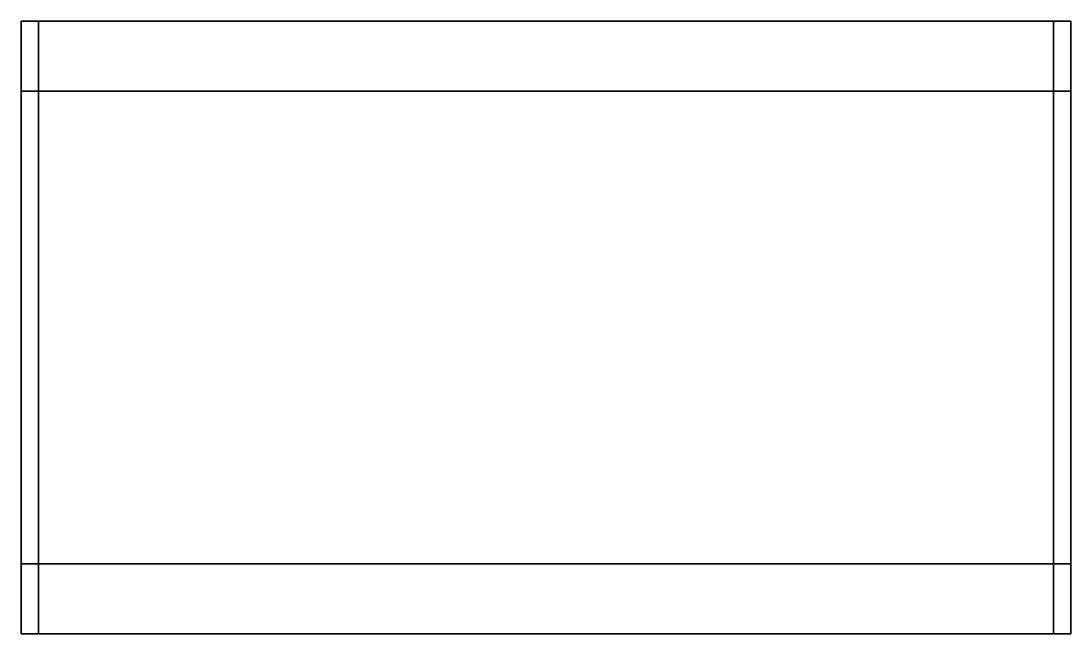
# Model space of a CAD drawing. Extents: x -0.61 to 0.59, y -0.72 to -0.02.
import ezdxf

# ---------------------------------------------------------------- set-up
doc = ezdxf.new("R2010")
doc.units = 0
doc.header["$LTSCALE"] = 0.1
doc.layers.get('0').update_dxf_attribs({"color": 8, "linetype": 'CONTINUOUS'})

msp = doc.modelspace()

# ---------------------------------------------------------------- meshes
at = {"color": 35}
mesh = msp.add_polymesh((6, 3), dxfattribs=at)
for k, corner in enumerate([(-0.59, -0.1), (-0.59, -0.02), (-0.59, -0.02), (-0.61, -0.1), (-0.61, -0.02), (-0.61, -0.02), (-0.61, -0.1, 0.72), (-0.61, -0.02, 0.72), (-0.61, -0.02), (-0.59, -0.1, 0.72), (-0.59, -0.02, 0.72), (-0.59, -0.02), (-0.59, -0.1, 0.72), (-0.59, -0.1, 0.72), (-0.59, -0.1), (-0.61, -0.1, 0.72), (-0.61, -0.1, 0.72), (-0.61, -0.1)]):
    mesh.set_mesh_vertex(divmod(k, 3), corner)
mesh = msp.add_polymesh((6, 3), dxfattribs=at)
for k, corner in enumerate([(0.59, -0.1, 0.72), (0.59, -0.02, 0.72), (0.59, -0.02, 0.72), (-0.61, -0.1, 0.72), (-0.61, -0.02, 0.72), (-0.61, -0.02, 0.72), (-0.61, -0.1, 0.74), (-0.61, -0.02, 0.74), (-0.61, -0.02, 0.72), (0.59, -0.1, 0.74), (0.59, -0.02, 0.74), (0.59, -0.02, 0.72), (0.59, -0.1, 0.74), (0.59, -0.1, 0.74), (0.59, -0.1, 0.72), (-0.61, -0.1, 0.74), (-0.61, -0.1, 0.74), (-0.61, -0.1, 0.72)]):
    mesh.set_mesh_vertex(divmod(k, 3), corner)
mesh = msp.add_polymesh((6, 3), dxfattribs=at)
for k, corner in enumerate([(0.59, -0.1), (0.59, -0.02), (0.59, -0.02), (0.57, -0.1), (0.57, -0.02), (0.57, -0.02), (0.57, -0.1, 0.72), (0.57, -0.02, 0.72), (0.57, -0.02), (0.59, -0.1, 0.72), (0.59, -0.02, 0.72), (0.59, -0.02), (0.59, -0.1, 0.72), (0.59, -0.1, 0.72), (0.59, -0.1), (0.57, -0.1, 0.72), (0.57, -0.1, 0.72), (0.57, -0.1)]):
    mesh.set_mesh_vertex(divmod(k, 3), corner)
at = {"color": 255}
mesh = msp.add_polymesh((6, 3), dxfattribs=at)
for k, corner in enumerate([(-0.61, -0.64, 0.66), (-0.59, -0.64, 0.66), (-0.59, -0.64, 0.66), (-0.61, -0.1, 0.66), (-0.59, -0.1, 0.66), (-0.59, -0.1, 0.66), (-0.61, -0.1, 0.72), (-0.59, -0.1, 0.72), (-0.59, -0.1, 0.66), (-0.61, -0.64, 0.72), (-0.59, -0.64, 0.72), (-0.59, -0.64, 0.66), (-0.61, -0.64, 0.72), (-0.61, -0.64, 0.72), (-0.61, -0.64, 0.66), (-0.61, -0.1, 0.72), (-0.61, -0.1, 0.72), (-0.61, -0.1, 0.66)]):
    mesh.set_mesh_vertex(divmod(k, 3), corner)
mesh = msp.add_polymesh((6, 3), dxfattribs=at)
for k, corner in enumerate([(-0.61, -0.64, 0.72), (0.59, -0.64, 0.72), (0.59, -0.64, 0.72), (-0.61, -0.1, 0.72), (0.59, -0.1, 0.72), (0.59, -0.1, 0.72), (-0.61, -0.1, 0.74), (0.59, -0.1, 0.74), (0.59, -0.1, 0.72), (-0.61, -0.64, 0.74), (0.59, -0.64, 0.74), (0.59, -0.64, 0.72), (-0.61, -0.64, 0.74), (-0.61, -0.64, 0.74), (-0.61, -0.64, 0.72), (-0.61, -0.1, 0.74), (-0.61, -0.1, 0.74), (-0.61, -0.1, 0.72)]):
    mesh.set_mesh_vertex(divmod(k, 3), corner)
mesh = msp.add_polymesh((6, 3), dxfattribs=at)
for k, corner in enumerate([(0.57, -0.64, 0.66), (0.59, -0.64, 0.66), (0.59, -0.64, 0.66), (0.57, -0.1, 0.66), (0.59, -0.1, 0.66), (0.59, -0.1, 0.66), (0.57, -0.1, 0.72), (0.59, -0.1, 0.72), (0.59, -0.1, 0.66), (0.57, -0.64, 0.72), (0.59, -0.64, 0.72), (0.59, -0.64, 0.66), (0.57, -0.64, 0.72), (0.57, -0.64, 0.72), (0.57, -0.64, 0.66), (0.57, -0.1, 0.72), (0.57, -0.1, 0.72), (0.57, -0.1, 0.66)]):
    mesh.set_mesh_vertex(divmod(k, 3), corner)
at = {"color": 35}
mesh = msp.add_polymesh((6, 3), dxfattribs=at)
for k, corner in enumerate([(0.59, -0.72, 0.72), (0.59, -0.64, 0.72), (0.59, -0.64, 0.72), (-0.61, -0.72, 0.72), (-0.61, -0.64, 0.72), (-0.61, -0.64, 0.72), (-0.61, -0.72, 0.74), (-0.61, -0.64, 0.74), (-0.61, -0.64, 0.72), (0.59, -0.72, 0.74), (0.59, -0.64, 0.74), (0.59, -0.64, 0.72), (0.59, -0.72, 0.74), (0.59, -0.72, 0.74), (0.59, -0.72, 0.72), (-0.61, -0.72, 0.74), (-0.61, -0.72, 0.74), (-0.61, -0.72, 0.72)]):
    mesh.set_mesh_vertex(divmod(k, 3), corner)
mesh = msp.add_polymesh((6, 3), dxfattribs=at)
for k, corner in enumerate([(-0.59, -0.72), (-0.59, -0.64), (-0.59, -0.64), (-0.61, -0.72), (-0.61, -0.64), (-0.61, -0.64), (-0.61, -0.72, 0.72), (-0.61, -0.64, 0.72), (-0.61, -0.64), (-0.59, -0.72, 0.72), (-0.59, -0.64, 0.72), (-0.59, -0.64), (-0.59, -0.72, 0.72), (-0.59, -0.72, 0.72), (-0.59, -0.72), (-0.61, -0.72, 0.72), (-0.61, -0.72, 0.72), (-0.61, -0.72)]):
    mesh.set_mesh_vertex(divmod(k, 3), corner)
mesh = msp.add_polymesh((6, 3), dxfattribs=at)
for k, corner in enumerate([(0.59, -0.72), (0.59, -0.64), (0.59, -0.64), (0.57, -0.72), (0.57, -0.64), (0.57, -0.64), (0.57, -0.72, 0.72), (0.57, -0.64, 0.72), (0.57, -0.64), (0.59, -0.72, 0.72), (0.59, -0.64, 0.72), (0.59, -0.64), (0.59, -0.72, 0.72), (0.59, -0.72, 0.72), (0.59, -0.72), (0.57, -0.72, 0.72), (0.57, -0.72, 0.72), (0.57, -0.72)]):
    mesh.set_mesh_vertex(divmod(k, 3), corner)

doc.saveas('drawing.dxf')
